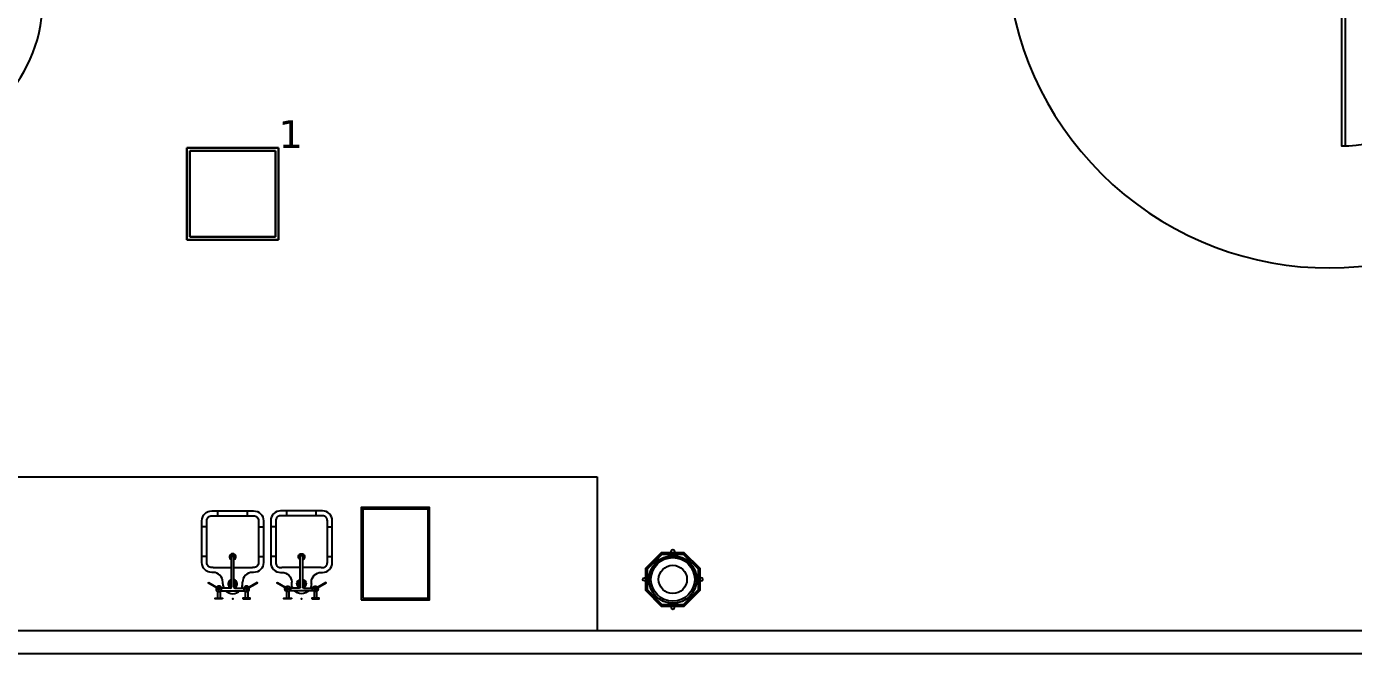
# Model space of a CAD drawing. Header units: metres. Extents: x -39 to 21688, y -24 to 9022.
# Drawn here: x 21.06 to 29.68, y -0.08 to 4.08 of the extents above; entities that cross this region are included whole.
import ezdxf

# ---------------------------------------------------------------- set-up
doc = ezdxf.new("R2010")
doc.units = ezdxf.units.M
doc.header["$MEASUREMENT"] = 0
for name, color, linetype in [('AR-MOBILIRIO', 1, 'Continuous'), ('AR-MUROS', 6, 'Continuous'), ('AR-PUERTAS', 2, 'Continuous'), ('AR-VENTANAS', 2, 'Continuous'), ('MOBILIARIO', 42, 'Continuous')]:
    doc.layers.add(name, color=color, linetype=linetype)
doc.layers.add('DLX_TERR_LUM', color=7, linetype='Continuous', true_color=0xffd400)
doc.layers.add('DLX_TERR_LUMKEY_IDX', color=7, linetype='Continuous', true_color=0x969696)
doc.styles.add('TableTextStyle', font='')
doc.styles.get('TableTextStyle').set_extended_font_data('VERDANA.TTF')

# ---------------------------------------------------------------- blocks, each defined once
blk = doc.blocks.new('AR-PUERTA 1')
at = {"layer": 'AR-PUERTAS', "linetype": 'Continuous'}
for points in [[(0.9542, 0.0333), (0.9542, 0.9576), (0.9292, 0.9576), (0.9292, 0.0333)], [(0.0042, 0.0583), (0.0042, 0.0083), (0.0291, 0.0083), (0.0291, -0.0416), (-0.0208, -0.0416), (-0.0208, 0.0583)], [(0.9292, 0.0083), (0.9292, -0.0416), (0.9792, -0.0416), (0.9792, 0.0583), (0.9542, 0.0583), (0.9542, 0.0083)]]:
    blk.add_lwpolyline(points, close=True, dxfattribs=at)
blk.add_arc((0.9542, 0.0083), 0.9493, 89.99887, 178.49317, dxfattribs=at)
blk = doc.blocks.new('A$C18344971')
at = {"layer": 'AR-MOBILIRIO', "color": 250}
for p, q in [((0.102, 0.5226), (0.102, 0.5665)), ((0.118, 0.5226), (0.118, 0.5665)), ((0.2766, 0.5185), (0.1234, 0.5185)), ((0.282, 0.5226), (0.282, 0.5665)), ((0.298, 0.5226), (0.298, 0.5665)), ((0.184, 0.5025), (0.1275, 0.5025)), ((0.192, 0.4945), (0.192, 0.2985)), ((0.208, 0.4945), (0.208, 0.2985)), ((0.216, 0.5025), (0.2725, 0.5025)), ((0.032, 0.296), (0, 0.296)), ((0.368, 0.296), (0.4, 0.296)), ((0.032, 0.104), (0, 0.104)), ((0.368, 0.104), (0.4, 0.104)), ((0.104, 0.032), (0.104, 0)), ((0.296, 0.032), (0.296, 0))]:
    blk.add_line(p, q, dxfattribs=at)
at = {"layer": 'AR-MOBILIRIO'}
for p, q in [((0.136, 0.4745), (0.136, 0.464)), ((0.264, 0.4745), (0.264, 0.464)), ((0.192, 0.368), (0.072, 0.368)), ((0.328, 0.368), (0.208, 0.368))]:
    blk.add_line(p, q, dxfattribs=at)
at = {"layer": 'AR-MOBILIRIO', "color": 250}
for points in [[(0.134, 0.5705), (0.086, 0.5705), (0.086, 0.5665), (0.134, 0.5665)], [(0.266, 0.5705), (0.314, 0.5705), (0.314, 0.5665), (0.266, 0.5665)], [(0.0417, 0.4648), (0.1093, 0.5038), (0.1073, 0.5072), (0.0397, 0.4682)], [(0.3583, 0.4648), (0.2907, 0.5038), (0.2927, 0.5072), (0.3603, 0.4682)]]:
    blk.add_lwpolyline(points, close=True, dxfattribs=at)
at = {"layer": 'AR-MOBILIRIO'}
for points in [[(0.328, 0.4), (0.336, 0.4, -0.414214), (0.4, 0.336), (0.4, 0.064, -0.414214), (0.336, 0), (0.064, 0, -0.414214), (0, 0.064), (0, 0.336, -0.414214), (0.064, 0.4), (0.072, 0.4)], [(0.328, 0.368), (0.336, 0.368, -0.414214), (0.368, 0.336), (0.368, 0.064, -0.414214), (0.336, 0.032), (0.064, 0.032, -0.414214), (0.032, 0.064), (0.032, 0.336, -0.414214), (0.064, 0.368), (0.072, 0.368)]]:
    blk.add_lwpolyline(points, format="xyb", dxfattribs=at)
at = {"layer": 'AR-MOBILIRIO', "color": 250}
for centre, radius, start, end in [((0.11, 0.5065), 0.018, 217.66226, 202.33774), ((0.29, 0.5065), 0.018, 337.66226, 322.33774), ((0.11, 0.5065), 0.006, 233.57818, 186.42182), ((0.2, 0.4745), 0.0298, 114.44356, 254.41224), ((0.2, 0.4745), 0.0203, 113.18497, 246.81503), ((0.184, 0.4945), 0.008, 0, 90), ((0.216, 0.4945), 0.008, 90, 180), ((0.2, 0.4745), 0.0298, 285.58776, 65.55644), ((0.2, 0.4745), 0.0203, 293.18497, 66.81503), ((0.29, 0.5065), 0.006, 353.57818, 306.42182), ((0.2, 0.2985), 0.0203, 113.18497, 66.81503), ((0.2, 0.2985), 0.012, 131.81032, 48.18968), ((0.2, 0.2985), 0.008, 180, 0)]:
    blk.add_arc(centre, radius, start, end, dxfattribs=at)
at = {"layer": 'AR-MOBILIRIO'}
for centre, start, end in [((0.2, 0.4745), 43.43254, 136.56746), ((0.072, 0.464), 270, 0), ((0.2, 0.4745), 154.05552, 180), ((0.2, 0.4745), 0, 25.94448), ((0.328, 0.464), 180, 270)]:
    blk.add_arc(centre, 0.064, start, end, dxfattribs=at)
blk.add_point((0.2, 0.5705), dxfattribs=at)
blk = doc.blocks.new('A$C4E58417D')
at = {"layer": 'AR-MOBILIRIO'}
for points in [[(0.1225, 0.37), (0.2675, 0.37), (0.37, 0.2675), (0.37, 0.1225), (0.2675, 0.02), (0.1225, 0.02), (0.02, 0.1225), (0.02, 0.2675)], [(0.1267, 0.36), (0.2633, 0.36), (0.36, 0.2633), (0.36, 0.1267), (0.2633, 0.03), (0.1267, 0.03), (0.03, 0.1267), (0.03, 0.2633)], [(0.18, 0.35), (0.18, 0.355), (0.21, 0.355), (0.21, 0.35)], [(0.18, 0.04), (0.18, 0.035), (0.21, 0.035), (0.21, 0.04)]]:
    blk.add_lwpolyline(points, close=True, dxfattribs=at)
for points in [[(0.195, 0.35), (0.195, 0.345, 1), (0.195, 0.045), (0.195, 0.04)], [(0.205, 0.37), (0.205, 0.38, 1), (0.185, 0.38), (0.185, 0.37)], [(0.02, 0.185), (0.01, 0.185, -1), (0.01, 0.205), (0.02, 0.205)], [(0.37, 0.185), (0.38, 0.185, 1), (0.38, 0.205), (0.37, 0.205)], [(0.205, 0.02), (0.205, 0.01, -1), (0.185, 0.01), (0.185, 0.02)]]:
    blk.add_lwpolyline(points, format="xyb", dxfattribs=at)
for radius in [0.155, 0.142, 0.092]:
    blk.add_circle((0.195, 0.195), radius, dxfattribs=at)

msp = doc.modelspace()

# ---------------------------------------------------------------- linework, layer by layer
at = {"layer": 'AR-MOBILIRIO'}
for points in [[(23.23487, 0.35084), (23.67984, 0.35084), (23.67984, 0.95084), (23.23487, 0.95084)], [(23.24487, 0.36084), (23.66984, 0.36084), (23.66984, 0.94084), (23.24487, 0.94084)]]:
    msp.add_lwpolyline(points, close=True, dxfattribs=at)
at = {"layer": 'AR-MUROS'}
for points in [[(93.9396, 56.44698), (93.9396, 16.81643), (93.9396, 0.00044), (6, 0), (0, 0), (0, 12.40006), (0.15, 12.40006), (0.15, 11.5001)], [(55.36076, 0.15024), (6, 0.15), (0.15, 0.15), (0.15, 4.1501)], [(8.41078, 1.15001), (24.7688, 1.15001)], [(24.7688, 1.15001), (24.7688, 0.15013)]]:
    msp.add_lwpolyline(points, dxfattribs=at)
at = {"layer": 'AR-PUERTAS'}
msp.add_circle((22.62406, 27.62249), 40.08066, dxfattribs=at)
at = {"layer": 'AR-VENTANAS'}
msp.add_arc((29.52844, 4.60935), 2.10175, 146.667377, 314.54105, dxfattribs=at)
at = {"layer": 'DLX_TERR_LUM'}
for points in [[(22.69841, 3.28779, 0), (22.10141, 3.28779, 0)], [(22.10141, 3.28779, 0), (22.10141, 3.28779, 0)], [(22.10141, 3.28779, 0), (22.69841, 3.28779, 0)], [(22.10141, 3.28779, 0), (22.10141, 2.69079, 0)], [(22.10141, 2.69079, 0), (22.10141, 3.28779, 0)], [(22.10141, 3.28779, 0), (22.10141, 3.28779, 0)], [(22.10141, 2.69079, 0), (22.10141, 3.28779, 0)], [(22.10141, 3.28779, 0), (22.69841, 3.28779, 0)], [(22.69841, 3.28779, 0), (22.10141, 3.28779, 0)], [(22.10141, 3.28779, 0), (22.10141, 2.69079, 0)], [(22.69841, 2.69079, 0), (22.69841, 3.28779, 0)], [(22.69841, 3.28779, 0), (22.69841, 3.28779, 0)], [(22.69841, 3.28779, 0), (22.69841, 2.69079, 0)], [(22.69841, 3.28779, 0), (22.69841, 3.28779, 0)], [(22.69841, 3.28779, 0), (22.69841, 2.69079, 0)], [(22.69841, 2.69079, 0), (22.69841, 3.28779, 0)], [(22.67841, 3.26779, 0), (22.12141, 3.26779, 0)], [(22.12141, 3.26779, 0), (22.12141, 2.71079, 0)], [(22.12141, 2.71079, 0), (22.12141, 3.26779, 0)], [(22.12141, 3.26779, 0), (22.67841, 3.26779, 0)], [(22.67841, 2.71079, 0), (22.67841, 3.26779, 0)], [(22.67841, 3.26779, 0), (22.67841, 2.71079, 0)], [(22.10141, 2.69079, 0), (22.10141, 2.69079, 0)], [(22.10141, 2.69079, 0), (22.69841, 2.69079, 0)], [(22.69841, 2.69079, 0), (22.10141, 2.69079, 0)], [(22.10141, 2.69079, 0), (22.10141, 2.69079, 0)], [(22.69841, 2.69079, 0), (22.10141, 2.69079, 0)], [(22.10141, 2.69079, 0), (22.69841, 2.69079, 0)], [(22.12141, 2.71079, 0), (22.67841, 2.71079, 0)], [(22.67841, 2.71079, 0), (22.12141, 2.71079, 0)], [(22.69841, 2.69079, 0), (22.69841, 2.69079, 0)], [(22.69841, 2.69079, 0), (22.69841, 2.69079, 0)]]:
    msp.add_polyline3d(points, dxfattribs=at)

# ---------------------------------------------------------------- block references
at = {"layer": 'AR-MOBILIRIO', "xscale": -1, "rotation": 180}
msp.add_blockref('A$C18344971', (22.64752, 0.92902), dxfattribs=at)
at = {"layer": 'AR-MUROS', "rotation": 180}
for p in [(21.17105, 4.25846), (30.56044, 4.25846)]:
    msp.add_blockref('AR-PUERTA 1', p, dxfattribs=at)
at = {"layer": 'MOBILIARIO'}
for name, p, rotation in [('A$C18344971', (22.60027, 0.92902), 180), ('A$C4E58417D', (25.06538, 0.67875), 270)]:
    msp.add_blockref(name, p, dxfattribs=dict(at, rotation=rotation))

# ---------------------------------------------------------------- texts
at = {"layer": 'DLX_TERR_LUMKEY_IDX', "style": 'TableTextStyle'}
msp.add_text('1', height=0.18, dxfattribs=at).set_placement((22.69841, 3.28779))

doc.saveas('drawing.dxf')
